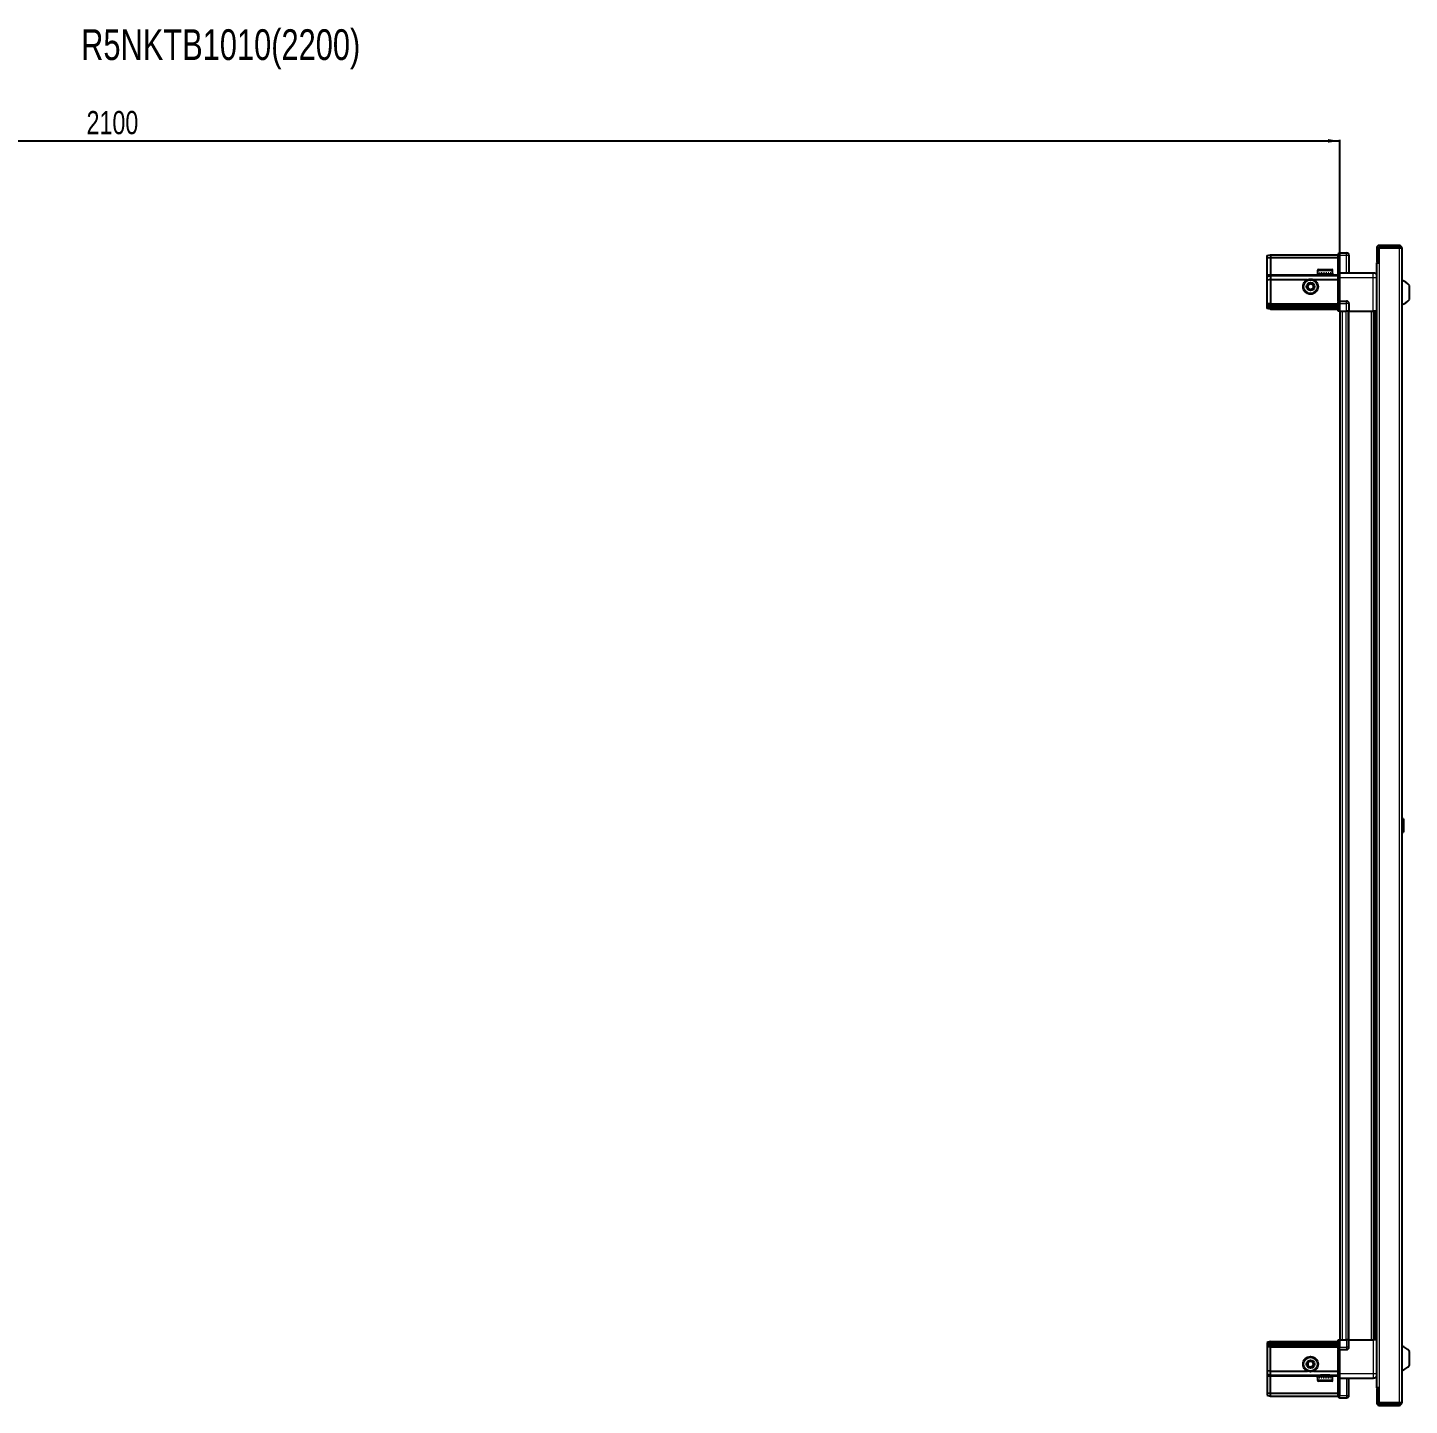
# Model space of a CAD drawing. Header units: millimetres. Extents: x -659 to 4142, y -2210 to 1460.
# Drawn here: x 1741 to 2931, y 274 to 1460 of the extents above; entities that cross this region are included whole.
import ezdxf

# ---------------------------------------------------------------- set-up
doc = ezdxf.new("R2010")
doc.units = ezdxf.units.MM
doc.layers.add('FORMAT', color=7, linetype='Continuous')
doc.styles.add('SLDTEXTSTYLE0', font='TXT', dxfattribs={"width": 0.75})
doc.dimstyles.new('SLDDIMSTYLE0', dxfattribs={"dimtxt": 20, "dimasz": 10, "dimexe": 0, "dimexo": 0.0625, "dimgap": 5, "dimtad": 2, "dimdec": 1, "dimrnd": 1e-09, "dimzin": 12, "dimdsep": 46, "dimtxsty": 'SLDTEXTSTYLE0', "dimsah": 1, "dimcen": 0.09, "dimadec": 0, "dimazin": 3, "dimtfac": 1, "dimtofl": 0, "dimtmove": 0, "dimatfit": 3, "dimfxl": 0, "dimfrac": 2, "dimtolj": 1, "dimtzin": 12, "dimarcsym": 0})

# ---------------------------------------------------------------- blocks, each defined once
blk = doc.blocks.new('_D_6')
at = {"layer": 'FORMAT'}
for p, q in [((771.5, 1216.3), (771.5, 1363.8)), ((771.5, 1362.8), (2871.5, 1362.8)), ((2871.5, 1216.3), (2871.5, 1363.8))]:
    blk.add_line(p, q, dxfattribs=at)
for points in [[(771.5, 1362.8), (781.5, 1361.3), (781.5, 1364.4)], [(2871.5, 1362.8), (2861.5, 1364.4), (2861.5, 1361.3)]]:
    blk.add_solid(points, dxfattribs=at)
at = {"layer": 'FORMAT', "insert": (1792, 1388.6), "char_height": 20, "attachment_point": 1, "style": 'SLDTEXTSTYLE0'}
blk.add_mtext('2100', dxfattribs=at)

msp = doc.modelspace()

# ---------------------------------------------------------------- linework, layer by layer
at = {"color": 7, "linetype": 'Continuous', "lineweight": 25}
for p, q in [((2808.87, 1264.03), (2811.87, 1264.83)), ((2808.87, 1262.17), (2808.87, 1264.03)), ((2808.87, 1262.17), (2811.87, 1262.33)), ((2808.87, 1247.83), (2808.87, 1262.17)), ((2811.87, 1264.83), (2811.87, 1262.33)), ((2811.87, 1264.83), (2870.17, 1264.83)), ((2811.87, 1262.33), (2811.87, 1247.83)), ((2811.87, 1262.33), (2870.17, 1262.33)), ((2871.04, 1266.33), (2870.17, 1265.83)), ((2871.04, 1266.33), (2870.17, 1265.83)), ((2870.17, 1265.83), (2870.17, 1264.33)), ((2870.17, 1249.53), (2870.17, 1264.33)), ((2871.37, 1266.33), (2871.04, 1266.33)), ((2871.37, 1266.33), (2871.04, 1266.33)), ((2871.37, 1264.33), (2871.37, 1266.33)), ((2871.37, 1266.33), (2871.37, 1266.33)), ((2871.37, 1266.33), (2877.37, 1266.33)), ((2871.37, 1264.33), (2871.37, 1249.53)), ((2879.37, 1264.33), (2879.37, 1249.33)), ((2903.37, 1270.73), (2903.37, 1258.33)), ((2904.87, 1270.73), (2904.87, 1258.33)), ((2905.37, 1257.83), (2905.37, 1270.73)), ((2905.37, 1270.73), (2922.77, 1270.73)), ((2922.77, 1272.83), (2905.47, 1272.83)), ((2922.77, 1271.33), (2905.47, 1271.33)), ((2922.77, 1271.33), (2922.77, 1272.83)), ((2922.77, 1270.73), (2924.87, 1270.73)), ((2924.87, 1270.73), (2924.87, 275.93)), ((2852.37, 1251.23), (2852.37, 1248.33)), ((2853.17, 1252.03), (2864.57, 1252.03)), ((2865.37, 1248.33), (2865.37, 1251.23)), ((2903.27, 1257.83), (2903.27, 288.83)), ((2903.27, 1257.83), (2905.37, 1257.83)), ((2903.37, 1258.33), (2904.87, 1258.33)), ((2808.87, 1246.03), (2808.87, 1247.83)), ((2808.87, 1246.03), (2811.87, 1246.83)), ((2808.87, 1243), (2808.87, 1246.03)), ((2811.87, 1243.33), (2808.87, 1243)), ((2808.87, 1222.83), (2808.87, 1243)), ((2811.87, 1247.83), (2811.87, 1246.83)), ((2811.87, 1246.83), (2811.87, 1243.33)), ((2811.87, 1246.83), (2870.17, 1246.83)), ((2811.87, 1243.33), (2811.87, 1222.83)), ((2811.87, 1243.33), (2843.87, 1243.33)), ((2848.87, 1243.33), (2870.17, 1243.33)), ((2852.37, 1248.33), (2852.41, 1248.33)), ((2852.53, 1248.83), (2852.41, 1248.83)), ((2852.41, 1248.83), (2852.41, 1248.33)), ((2852.41, 1248.33), (2852.53, 1248.33)), ((2852.53, 1248.83), (2852.53, 1248.33)), ((2852.53, 1248.33), (2852.94, 1248.33)), ((2853.28, 1248.83), (2852.94, 1248.83)), ((2852.94, 1248.83), (2852.94, 1248.33)), ((2852.94, 1248.33), (2853.28, 1248.33)), ((2853.28, 1248.83), (2853.28, 1248.33)), ((2853.28, 1248.33), (2854.05, 1248.33)), ((2854.58, 1248.83), (2854.05, 1248.83)), ((2854.05, 1248.83), (2854.05, 1248.33)), ((2854.05, 1248.33), (2854.58, 1248.33)), ((2854.47, 1248.33), (2854.47, 1248.23)), ((2854.47, 1248.23), (2863.27, 1248.23)), ((2854.58, 1248.83), (2854.58, 1248.33)), ((2854.58, 1248.33), (2855.63, 1248.33)), ((2854.87, 1247.83), (2855.56, 1247.35)), ((2854.87, 1247.83), (2862.87, 1247.83)), ((2855.56, 1247.35), (2854.87, 1246.86)), ((2854.87, 1246.86), (2854.87, 1246.83)), ((2854.87, 1246.86), (2862.87, 1246.86)), ((2855.56, 1247.35), (2862.18, 1247.35)), ((2856.3, 1248.83), (2855.63, 1248.83)), ((2855.63, 1248.83), (2855.63, 1248.33)), ((2855.63, 1248.33), (2856.3, 1248.33)), ((2856.3, 1248.83), (2856.3, 1248.33)), ((2856.3, 1248.33), (2857.53, 1248.33)), ((2858.27, 1248.83), (2857.53, 1248.83)), ((2857.53, 1248.83), (2857.53, 1248.33)), ((2857.53, 1248.33), (2857.97, 1248.33)), ((2857.97, 1248.83), (2857.97, 1248.33)), ((2858.27, 1248.83), (2858.27, 1248.33)), ((2858.27, 1248.33), (2859.57, 1248.33)), ((2860.29, 1248.83), (2859.57, 1248.83)), ((2859.57, 1248.83), (2859.57, 1248.33)), ((2859.84, 1248.83), (2859.84, 1248.33)), ((2859.84, 1248.33), (2860.29, 1248.33)), ((2860.29, 1248.83), (2860.29, 1248.33)), ((2860.29, 1248.33), (2861.53, 1248.33)), ((2862.19, 1248.83), (2861.53, 1248.83)), ((2861.53, 1248.83), (2861.53, 1248.33)), ((2861.53, 1248.33), (2862.19, 1248.33)), ((2862.18, 1247.35), (2862.87, 1247.83)), ((2862.87, 1246.86), (2862.18, 1247.35)), ((2862.19, 1248.83), (2862.19, 1248.33)), ((2862.19, 1248.33), (2863.23, 1248.33)), ((2862.87, 1246.83), (2862.87, 1246.86)), ((2863.75, 1248.83), (2863.23, 1248.83)), ((2863.23, 1248.83), (2863.23, 1248.33)), ((2863.23, 1248.33), (2863.75, 1248.33)), ((2863.27, 1248.23), (2863.27, 1248.33)), ((2863.75, 1248.83), (2863.75, 1248.33)), ((2863.75, 1248.33), (2864.51, 1248.33)), ((2864.84, 1248.83), (2864.51, 1248.83)), ((2864.51, 1248.83), (2864.51, 1248.33)), ((2864.51, 1248.33), (2864.84, 1248.33)), ((2864.84, 1248.83), (2864.84, 1248.33)), ((2864.84, 1248.33), (2865.23, 1248.33)), ((2865.34, 1248.83), (2865.23, 1248.83)), ((2865.23, 1248.83), (2865.23, 1248.33)), ((2865.23, 1248.33), (2865.34, 1248.33)), ((2865.34, 1248.83), (2865.34, 1248.33)), ((2865.34, 1248.33), (2865.37, 1248.33)), ((2870.17, 1249.33), (2870.17, 1249.53)), ((2871.37, 1249.33), (2870.17, 1249.33)), ((2870.17, 1245.33), (2870.17, 1249.33)), ((2870.17, 1225.03), (2870.17, 1245.33)), ((2871.37, 1249.53), (2871.37, 1249.33)), ((2871.37, 1249.33), (2871.37, 1245.33)), ((2871.37, 1249.33), (2900.37, 1249.33)), ((2871.37, 1245.33), (2871.37, 1225.03)), ((2931.47, 1226.33), (2931.47, 1238.33)), ((2808.87, 1221.03), (2808.87, 1222.83)), ((2811.87, 1221.83), (2808.87, 1221.03)), ((2808.87, 1220.29), (2808.87, 1221.03)), ((2811.87, 1220.83), (2808.87, 1220.29)), ((2808.87, 1219.78), (2808.87, 1220.29)), ((2808.87, 1218.63), (2808.87, 1219.78)), ((2811.87, 1219.33), (2808.87, 1219.78)), ((2811.87, 1217.83), (2808.87, 1218.63)), ((2811.87, 1222.83), (2811.87, 1221.83)), ((2811.87, 1221.83), (2811.87, 1220.83)), ((2811.87, 1221.83), (2870.17, 1221.83)), ((2811.87, 1220.83), (2870.17, 1220.83)), ((2811.87, 1220.83), (2811.87, 1219.33)), ((2811.87, 1219.33), (2870.17, 1219.33)), ((2811.87, 1219.33), (2811.87, 1217.83)), ((2811.87, 1217.83), (2870.17, 1217.83)), ((2870.17, 1224.83), (2870.17, 1225.03)), ((2871.37, 1224.83), (2870.17, 1224.83)), ((2870.17, 1224.83), (2870.17, 1224.15)), ((2870.17, 1216.33), (2870.17, 1224.15)), ((2871.04, 1216.33), (2870.17, 1216.33)), ((2871.04, 1222.83), (2871.04, 1216.33)), ((2871.37, 1216.33), (2871.04, 1216.33)), ((2871.37, 1225.03), (2871.37, 1224.83)), ((2871.37, 1222.83), (2871.37, 1224.83)), ((2871.37, 1222.83), (2871.37, 1224.83)), ((2871.37, 1224.83), (2877.37, 1224.83)), ((2871.37, 1222.83), (2871.37, 1216.33)), ((2871.37, 1216.33), (2877.37, 1216.33)), ((2871.52, 1216.33), (2871.52, 330.33)), ((2879.37, 1216.33), (2877.37, 1216.33)), ((2878.72, 1216.33), (2878.72, 330.33)), ((2879.37, 1222.83), (2879.37, 1216.33)), ((2879.37, 1216.33), (2900.37, 1216.33)), ((2901.4, 330.33), (2901.4, 1216.33)), ((2901.43, 330.33), (2901.43, 1216.33)), ((2903.22, 1216.33), (2903.22, 330.33)), ((2925.86, 779.11), (2924.87, 778.13)), ((2926.37, 779.11), (2925.86, 779.11)), ((2925.86, 779.11), (2925.86, 767.54)), ((2926.37, 779.11), (2926.37, 767.54)), ((2924.87, 768.53), (2925.86, 767.54)), ((2925.86, 767.54), (2926.37, 767.54)), ((2811.87, 328.83), (2808.87, 328.03)), ((2808.87, 328.03), (2808.87, 326.87)), ((2811.87, 327.33), (2808.87, 326.87)), ((2808.87, 326.87), (2808.87, 326.37)), ((2808.87, 326.37), (2808.87, 325.63)), ((2811.87, 325.83), (2808.87, 326.37)), ((2811.87, 324.83), (2808.87, 325.63)), ((2808.87, 325.63), (2808.87, 323.83)), ((2808.87, 323.83), (2808.87, 303.66)), ((2811.87, 327.33), (2811.87, 328.83)), ((2811.87, 328.83), (2870.17, 328.83)), ((2811.87, 325.83), (2811.87, 327.33)), ((2811.87, 327.33), (2870.17, 327.33)), ((2811.87, 324.83), (2811.87, 325.83)), ((2811.87, 325.83), (2870.17, 325.83)), ((2811.87, 324.83), (2870.17, 324.83)), ((2811.87, 323.83), (2811.87, 324.83)), ((2811.87, 303.33), (2811.87, 323.83)), ((2870.17, 322.51), (2870.17, 330.33)), ((2870.17, 330.33), (2871.04, 330.33)), ((2870.17, 322.51), (2870.17, 321.83)), ((2871.37, 321.83), (2870.17, 321.83)), ((2870.17, 321.63), (2870.17, 321.83)), ((2870.17, 301.33), (2870.17, 321.63)), ((2871.04, 330.33), (2871.04, 330.33)), ((2871.04, 330.33), (2871.04, 323.83)), ((2871.37, 330.33), (2871.04, 330.33)), ((2871.37, 330.33), (2871.37, 330.33)), ((2871.37, 330.33), (2871.37, 323.83)), ((2871.37, 330.33), (2877.37, 330.33)), ((2871.37, 330.33), (2871.37, 323.83)), ((2871.37, 321.83), (2871.37, 323.83)), ((2871.37, 321.83), (2871.37, 321.63)), ((2871.37, 321.83), (2877.37, 321.83)), ((2871.37, 321.63), (2871.37, 301.33)), ((2879.37, 330.33), (2877.37, 330.33)), ((2879.37, 323.83), (2879.37, 330.33)), ((2879.37, 330.33), (2900.37, 330.33)), ((2931.47, 308.33), (2931.47, 320.33)), ((2811.87, 303.33), (2808.87, 303.66)), ((2808.87, 303.66), (2808.87, 300.63)), ((2808.87, 300.63), (2811.87, 299.83)), ((2808.87, 300.63), (2808.87, 298.83)), ((2808.87, 298.83), (2808.87, 284.48)), ((2811.87, 303.33), (2843.87, 303.33)), ((2811.87, 299.83), (2811.87, 303.33)), ((2811.87, 299.83), (2870.17, 299.83)), ((2811.87, 298.83), (2811.87, 299.83)), ((2811.87, 284.33), (2811.87, 298.83)), ((2848.87, 303.33), (2870.17, 303.33)), ((2852.37, 298.33), (2852.37, 295.43)), ((2852.39, 298.33), (2852.37, 298.33)), ((2852.39, 297.83), (2852.39, 298.33)), ((2852.49, 298.33), (2852.39, 298.33)), ((2852.39, 297.83), (2852.49, 297.83)), ((2852.49, 297.83), (2852.49, 298.33)), ((2852.86, 298.33), (2852.49, 298.33)), ((2852.86, 297.83), (2852.86, 298.33)), ((2853.18, 298.33), (2852.86, 298.33)), ((2852.86, 297.83), (2853.18, 297.83)), ((2853.18, 297.83), (2853.18, 298.33)), ((2853.92, 298.33), (2853.18, 298.33)), ((2853.92, 297.83), (2853.92, 298.33)), ((2854.43, 298.33), (2853.92, 298.33)), ((2853.92, 297.83), (2854.43, 297.83)), ((2854.43, 297.83), (2854.43, 298.33)), ((2855.46, 298.33), (2854.43, 298.33)), ((2854.47, 298.43), (2854.47, 298.33)), ((2863.27, 298.43), (2854.47, 298.43)), ((2854.87, 299.83), (2854.87, 299.8)), ((2854.87, 299.8), (2855.56, 299.31)), ((2862.87, 299.8), (2854.87, 299.8)), ((2855.56, 299.31), (2854.87, 298.83)), ((2862.87, 298.83), (2854.87, 298.83)), ((2855.46, 297.83), (2855.46, 298.33)), ((2856.11, 298.33), (2855.46, 298.33)), ((2855.46, 297.83), (2856.11, 297.83)), ((2862.18, 299.31), (2855.56, 299.31)), ((2856.11, 297.83), (2856.11, 298.33)), ((2857.34, 298.33), (2856.11, 298.33)), ((2857.34, 297.83), (2857.34, 298.33)), ((2857.83, 298.33), (2857.34, 298.33)), ((2857.34, 297.83), (2858.07, 297.83)), ((2857.83, 297.83), (2857.83, 298.33)), ((2858.07, 297.83), (2858.07, 298.33)), ((2859.37, 298.33), (2858.07, 298.33)), ((2859.37, 297.83), (2859.37, 298.33)), ((2859.37, 297.83), (2860.1, 297.83)), ((2859.7, 297.83), (2859.7, 298.33)), ((2860.1, 298.33), (2859.7, 298.33)), ((2860.1, 297.83), (2860.1, 298.33)), ((2861.34, 298.33), (2860.1, 298.33)), ((2861.34, 297.83), (2861.34, 298.33)), ((2862.01, 298.33), (2861.34, 298.33)), ((2861.34, 297.83), (2862.01, 297.83)), ((2862.01, 297.83), (2862.01, 298.33)), ((2863.08, 298.33), (2862.01, 298.33)), ((2862.18, 299.31), (2862.87, 299.8)), ((2862.87, 298.83), (2862.18, 299.31)), ((2862.87, 299.8), (2862.87, 299.83)), ((2863.08, 297.83), (2863.08, 298.33)), ((2863.62, 298.33), (2863.08, 298.33)), ((2863.08, 297.83), (2863.62, 297.83)), ((2863.27, 298.33), (2863.27, 298.43)), ((2863.62, 297.83), (2863.62, 298.33)), ((2864.41, 298.33), (2863.62, 298.33)), ((2864.41, 297.83), (2864.41, 298.33)), ((2864.76, 298.33), (2864.41, 298.33)), ((2864.41, 297.83), (2864.76, 297.83)), ((2864.76, 297.83), (2864.76, 298.33)), ((2865.19, 298.33), (2864.76, 298.33)), ((2865.19, 297.83), (2865.19, 298.33)), ((2865.32, 298.33), (2865.19, 298.33)), ((2865.19, 297.83), (2865.32, 297.83)), ((2865.32, 297.83), (2865.32, 298.33)), ((2865.37, 298.33), (2865.32, 298.33)), ((2865.37, 295.43), (2865.37, 298.33)), ((2870.17, 297.33), (2870.17, 301.33)), ((2871.37, 301.33), (2871.37, 297.33)), ((2864.57, 294.63), (2853.17, 294.63)), ((2871.37, 297.33), (2870.17, 297.33)), ((2870.17, 297.13), (2870.17, 297.33)), ((2870.17, 282.33), (2870.17, 297.13)), ((2871.37, 297.33), (2871.37, 297.13)), ((2871.37, 297.33), (2900.37, 297.33)), ((2871.37, 297.13), (2871.37, 282.33)), ((2871.37, 297.13), (2871.37, 282.33)), ((2879.37, 282.33), (2879.37, 297.33)), ((2905.37, 288.83), (2903.27, 288.83)), ((2903.37, 288.33), (2903.37, 275.93)), ((2903.37, 288.33), (2904.87, 288.33)), ((2904.87, 288.33), (2904.87, 275.93)), ((2905.37, 275.93), (2905.37, 288.83)), ((2808.87, 284.48), (2811.87, 284.33)), ((2808.87, 284.48), (2808.87, 282.63)), ((2808.87, 282.63), (2811.87, 281.83)), ((2811.87, 284.33), (2870.17, 284.33)), ((2811.87, 281.83), (2811.87, 284.33)), ((2811.87, 281.83), (2870.17, 281.83)), ((2870.17, 282.33), (2870.17, 280.83)), ((2870.17, 280.83), (2871.04, 280.33)), ((2871.37, 280.33), (2871.04, 280.33)), ((2871.37, 280.33), (2871.37, 282.33)), ((2871.37, 280.33), (2877.37, 280.33)), ((2922.77, 275.93), (2905.37, 275.93)), ((2905.47, 275.33), (2922.77, 275.33)), ((2905.47, 273.83), (2922.77, 273.83)), ((2924.87, 275.93), (2922.77, 275.93)), ((2922.77, 275.33), (2922.77, 273.83))]:
    msp.add_line(p, q, dxfattribs=at)
at = {"color": 8, "linetype": 'Continuous', "lineweight": 18}
for p, q in [((2871.37, 1264.33), (2870.17, 1264.33)), ((2871.37, 1264.33), (2877.37, 1264.33)), ((2877.37, 1264.33), (2877.37, 1266.33)), ((2877.37, 1249.33), (2877.37, 1264.33)), ((2877.37, 1264.33), (2879.37, 1264.33)), ((2904.87, 1270.73), (2903.37, 1270.73)), ((2905.47, 1271.33), (2905.47, 1272.83)), ((2922.77, 1270.73), (2922.77, 275.93)), ((2852.37, 1251.23), (2865.37, 1251.23)), ((2905.37, 1257.83), (2905.37, 288.83)), ((2808.87, 1247.83), (2811.87, 1247.83)), ((2811.87, 1247.83), (2854.87, 1247.83)), ((2862.87, 1247.83), (2870.17, 1247.83)), ((2870.17, 1249.53), (2871.37, 1249.53)), ((2871.37, 1245.33), (2870.17, 1245.33)), ((2871.37, 1245.33), (2900.37, 1245.33)), ((2900.37, 1216.33), (2900.37, 1245.33)), ((2811.87, 1222.83), (2808.87, 1222.83)), ((2811.87, 1222.83), (2870.17, 1222.83)), ((2870.17, 1225.03), (2871.37, 1225.03)), ((2871.37, 1222.83), (2871.04, 1222.83)), ((2871.37, 1222.83), (2877.37, 1222.83)), ((2873.52, 1216.33), (2873.52, 330.33)), ((2876.72, 1216.33), (2876.72, 330.33)), ((2877.37, 1222.83), (2877.37, 1224.83)), ((2877.37, 1216.33), (2877.37, 1222.83)), ((2879.37, 1222.83), (2877.37, 1222.83)), ((2879.37, 1216.33), (2879.37, 330.33)), ((2898.78, 330.33), (2898.78, 1216.33)), ((2900.19, 1216.33), (2900.19, 330.33)), ((2902.64, 330.33), (2902.64, 1216.33)), ((2811.87, 323.83), (2808.87, 323.83)), ((2811.87, 323.83), (2870.17, 323.83)), ((2871.37, 321.63), (2870.17, 321.63)), ((2871.37, 330.33), (2871.04, 330.33)), ((2871.37, 323.83), (2871.04, 323.83)), ((2871.37, 323.83), (2877.37, 323.83)), ((2877.37, 330.33), (2877.37, 323.83)), ((2877.37, 323.83), (2877.37, 321.83)), ((2879.37, 323.83), (2877.37, 323.83)), ((2900.37, 330.33), (2900.37, 301.33)), ((2808.87, 298.83), (2811.87, 298.83)), ((2811.87, 298.83), (2854.87, 298.83)), ((2862.87, 298.83), (2870.17, 298.83)), ((2871.37, 301.33), (2870.17, 301.33)), ((2871.37, 301.33), (2900.37, 301.33)), ((2865.37, 295.43), (2852.37, 295.43)), ((2871.37, 297.13), (2870.17, 297.13)), ((2877.37, 297.33), (2877.37, 282.33)), ((2871.37, 282.33), (2870.17, 282.33)), ((2871.37, 282.33), (2877.37, 282.33)), ((2877.37, 282.33), (2879.37, 282.33)), ((2877.37, 282.33), (2877.37, 280.33)), ((2904.87, 275.93), (2903.37, 275.93)), ((2905.47, 275.33), (2905.47, 273.83))]:
    msp.add_line(p, q, dxfattribs=at)
at = {"color": 7, "linetype": 'Continuous', "lineweight": 25}
for centre, radius in [((2846.37, 1237.33), 6.5), ((2846.37, 1237.33), 3.46), ((2846.37, 309.33), 6.5), ((2846.37, 309.33), 3.46)]:
    msp.add_circle(centre, radius, dxfattribs=at)
at = {"color": 8, "linetype": 'Continuous', "lineweight": 18}
for centre in [(2846.37, 1237.33), (2846.37, 309.33)]:
    msp.add_circle(centre, 5.7, dxfattribs=at)
at = {"color": 7, "linetype": 'Continuous', "lineweight": 25}
for centre, radius, start, end in [((2877.37, 1264.33), 2, 0, 90), ((2905.47, 1270.73), 2.1, 90, 180), ((2905.47, 1270.73), 0.6, 90, 180), ((2922.77, 1270.73), 2.1, 360, 90), ((2922.77, 1270.73), 0.6, 360, 90), ((2853.17, 1251.23), 0.8, 90, 180), ((2864.57, 1251.23), 0.8, 0, 90), ((2846.37, 1237.33), 2.5, 120.74103, 180.74103), ((2846.37, 1237.33), 2.5, 60.74103, 120.74103), ((2846.37, 1237.33), 2.5, 0.74103, 60.74103), ((2854.47, 1247.83), 0.4, 0, 90), ((2863.27, 1247.83), 0.4, 90, 180), ((2921.85, 1231.31), 11.91, 36.1266, 75.29965), ((2846.37, 1237.33), 2.5, 180.74103, 240.74103), ((2846.37, 1237.33), 2.5, 240.74103, 300.74103), ((2846.37, 1237.33), 2.5, 300.74103, 0.74103), ((2921.85, 1233.35), 11.91, 284.70035, 323.8734), ((2877.37, 1222.83), 2, 0, 90), ((2877.37, 323.83), 2, 270, 0), ((2921.85, 313.31), 11.91, 36.1266, 75.29965), ((2846.37, 309.33), 2.5, 155.91157, 215.91157), ((2846.37, 309.33), 2.5, 95.91157, 155.91157), ((2846.37, 309.33), 2.5, 35.91157, 95.91157), ((2846.37, 309.33), 2.5, 335.91157, 35.91157), ((2846.37, 309.33), 2.5, 215.91157, 275.91157), ((2846.37, 309.33), 2.5, 275.91157, 335.91157), ((2854.47, 298.83), 0.4, 270, 0), ((2863.27, 298.83), 0.4, 180, 270), ((2921.85, 315.35), 11.91, 284.70035, 323.8734), ((2853.17, 295.43), 0.8, 180, 270), ((2864.57, 295.43), 0.8, 270, 0), ((2877.37, 282.33), 2, 270, 0), ((2905.47, 275.93), 2.1, 180, 270), ((2905.47, 275.93), 0.6, 180, 270), ((2922.77, 275.93), 0.6, 270, 0), ((2922.77, 275.93), 2.1, 270, 0)]:
    msp.add_arc(centre, radius, start, end, dxfattribs=at)
for centre, start_param, end_param in [((2867.58, 1222.83), 0, 0.7227342), ((2867.58, 323.83), 5.5604511, 6.2831853)]:
    msp.add_ellipse(centre, major_axis=(3.46, 0), ratio=0.5773503, start_param=start_param, end_param=end_param, dxfattribs=at)
for points, knots in [([(2843.85, 1238.74), (2844.3, 1239), (2845.13, 1239.5), (2845.95, 1239.99), (2846.34, 1240.22)], [0, 0, 0, 0, 0.5346859, 1, 1, 1, 1]), ([(2843.89, 1235.85), (2843.89, 1235.98), (2843.88, 1236.58), (2843.87, 1237.57), (2843.86, 1238.4), (2843.85, 1238.74)], [0, 0, 0, 0, 0.1331247, 0.6370994, 1, 1, 1, 1]), ([(2846.34, 1240.22), (2846.79, 1239.96), (2847.63, 1239.49), (2848.46, 1239.02), (2848.85, 1238.81)], [0, 0, 0, 0, 0.5346859, 1, 1, 1, 1]), ([(2848.85, 1238.81), (2848.86, 1238.46), (2848.87, 1237.64), (2848.88, 1236.64), (2848.89, 1236.04), (2848.89, 1235.92)], [0, 0, 0, 0, 0.3629006, 0.8668753, 1, 1, 1, 1]), ([(2900.37, 1249.33), (2900.81, 1249.28), (2901.49, 1249.21), (2902.3, 1248.77), (2902.86, 1248.34), (2903.14, 1247.96), (2903.27, 1247.78)], [0, 0, 0, 0, 0.3842982, 0.5911726, 0.8024372, 1, 1, 1, 1]), ([(2846.41, 1234.44), (2845.96, 1234.7), (2845.12, 1235.17), (2844.28, 1235.64), (2843.89, 1235.85)], [0, 0, 0, 0, 0.5346859, 1, 1, 1, 1]), ([(2848.89, 1235.92), (2848.45, 1235.66), (2847.62, 1235.16), (2846.79, 1234.67), (2846.41, 1234.44)], [0, 0, 0, 0, 0.53468586, 1, 1, 1, 1]), ([(2903.22, 1216.33), (2903.19, 1216.33), (2902.97, 1216.33), (2902.25, 1216.33), (2901.28, 1216.33), (2900.63, 1216.33), (2900.37, 1216.33)], [0, 0, 0, 0, 0.0717073, 0.4209791, 0.7702508, 1, 1, 1, 1]), ([(2903.22, 330.33), (2903.19, 330.33), (2902.97, 330.33), (2902.25, 330.33), (2901.28, 330.33), (2900.63, 330.33), (2900.37, 330.33)], [0, 0, 0, 0, 0.0717073, 0.4209791, 0.7702508, 1, 1, 1, 1]), ([(2843.5, 309.03), (2843.71, 309.5), (2844.11, 310.38), (2844.5, 311.26), (2844.68, 311.67)], [0, 0, 0, 0, 0.53468586, 1, 1, 1, 1]), ([(2844.68, 311.67), (2845.02, 311.7), (2845.84, 311.79), (2846.83, 311.89), (2847.43, 311.95), (2847.55, 311.96)], [0, 0, 0, 0, 0.36290056, 0.86687533, 1, 1, 1, 1]), ([(2847.55, 311.96), (2847.85, 311.55), (2848.42, 310.77), (2848.98, 309.99), (2849.24, 309.63)], [0, 0, 0, 0, 0.5346859, 1, 1, 1, 1]), ([(2849.24, 309.63), (2849.03, 309.16), (2848.64, 308.28), (2848.25, 307.4), (2848.07, 306.99)], [0, 0, 0, 0, 0.53468586, 1, 1, 1, 1]), ([(2845.19, 306.69), (2844.89, 307.11), (2844.33, 307.89), (2843.76, 308.67), (2843.5, 309.03)], [0, 0, 0, 0, 0.5346859, 1, 1, 1, 1]), ([(2848.07, 306.99), (2847.94, 306.98), (2847.35, 306.92), (2846.36, 306.81), (2845.54, 306.73), (2845.19, 306.69)], [0, 0, 0, 0, 0.1331247, 0.6370994, 1, 1, 1, 1]), ([(2900.37, 297.33), (2900.81, 297.38), (2901.49, 297.45), (2902.3, 297.89), (2902.86, 298.32), (2903.14, 298.7), (2903.27, 298.88)], [0, 0, 0, 0, 0.3842982, 0.5911726, 0.8024372, 1, 1, 1, 1])]:
    msp.add_open_spline(points, degree=3, knots=knots, dxfattribs=at)
at = {"color": 8, "linetype": 'Continuous', "lineweight": 18}
for points in [[(2900.37, 1245.33), (2900.37, 1245.85), (2900.37, 1246.9), (2900.37, 1248.22), (2900.37, 1249.15), (2900.37, 1249.27), (2900.37, 1249.33)], [(2900.37, 301.33), (2900.37, 300.81), (2900.37, 299.76), (2900.37, 298.43), (2900.37, 297.51), (2900.37, 297.39), (2900.37, 297.33)]]:
    msp.add_open_spline(points, degree=3, dxfattribs=at)
for points in [[(2900.37, 1245.33), (2900.81, 1245.33), (2901.49, 1245.33), (2902.3, 1245.33), (2902.86, 1245.33), (2903.14, 1245.33), (2903.27, 1245.33)], [(2900.37, 301.33), (2900.81, 301.33), (2901.49, 301.33), (2902.3, 301.33), (2902.86, 301.33), (2903.14, 301.33), (2903.27, 301.33)]]:
    msp.add_open_spline(points, degree=3, knots=[0, 0, 0, 0, 0.3842982, 0.5911726, 0.8024372, 1, 1, 1, 1], dxfattribs=at)

# ---------------------------------------------------------------- texts
at = {"layer": 'FORMAT', "insert": (1787.39, 1458.97), "char_height": 26.4583, "attachment_point": 1, "style": 'SLDTEXTSTYLE0'}
msp.add_mtext('R5NKTB1010(2200)', dxfattribs=at)

# ---------------------------------------------------------------- dimensions: what is measured, and where the dimension line sits
at = {"layer": 'FORMAT'}
dim = msp.add_linear_dim(base=(2871.52, 1362.83), p1=(771.52, 1216.33), p2=(2871.52, 1216.33), angle=0, dimstyle='SLDDIMSTYLE0', dxfattribs=at)
dim.commit()
dim.dimension.update_dxf_attribs({"geometry": '_D_6', "text_midpoint": (1821.52, 1362.83), "dimtype": 160})

doc.saveas('drawing.dxf')
